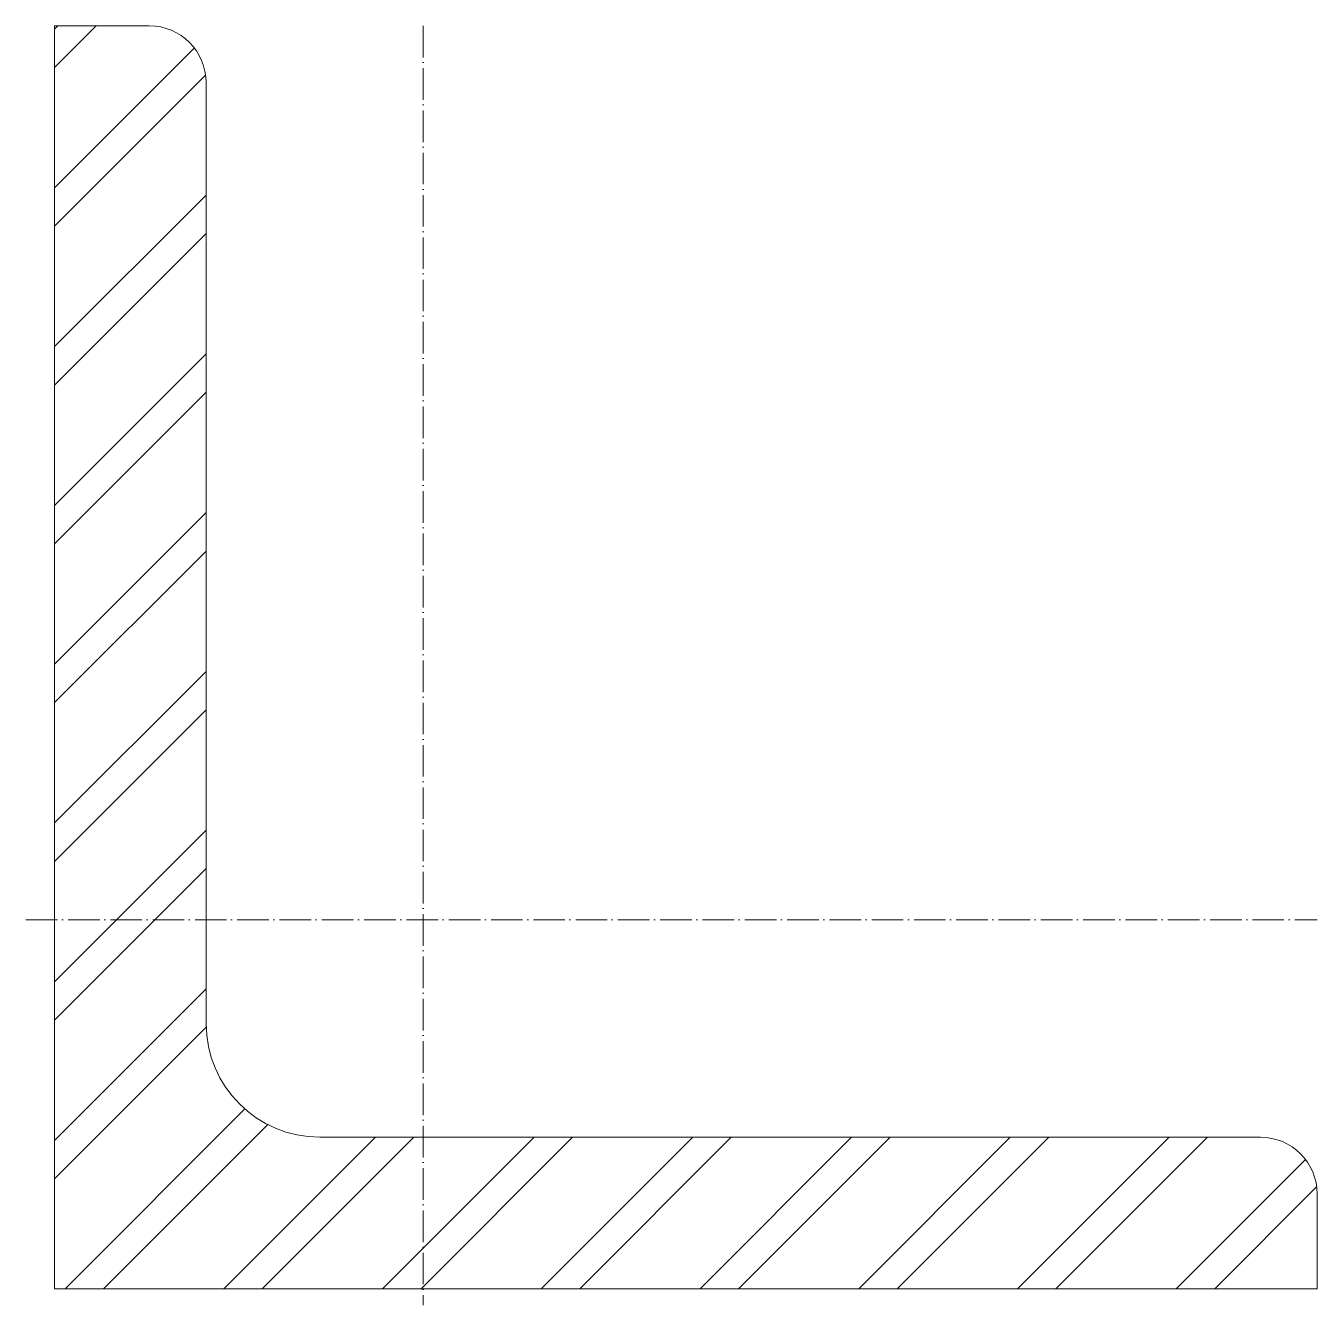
# Model space of a CAD drawing. Header units: metres. Extents: x -5 to 200, y -3 to 200.
import ezdxf

# ---------------------------------------------------------------- set-up
doc = ezdxf.new("R2010")
doc.units = ezdxf.units.M
doc.linetypes.add('MV_hartlijn_staal', pattern=[6.6, 5, -0.8, 0, -0.8])
doc.layers.add('A-DETL-GENF', color=92, linetype='Continuous', lineweight=18)

# ---------------------------------------------------------------- blocks, each defined once
blk = doc.blocks.new('28 Staalprofielen- L-2d - L200_24-3532997-00_0 Basismaterialen')
at = {"layer": 'A-DETL-GENF', "lineweight": 13}
h = blk.add_hatch(dxfattribs=at)
h.set_pattern_fill('FP_220', color=256, style=0, pattern_type=2)
h.set_pattern_definition([(45, (4358.247, -3488.567), (-12.57236, 12.57236), []), (45, (4358.247, -3469.517), (-12.57236, 12.57236), [])])
h.paths.add_polyline_path([(200, 0), (200, 15), (199.69, 17.33), (198.79, 19.5), (197.36, 21.36), (195.5, 22.79), (193.33, 23.69), (191, 24), (42, 24), (37.34, 24.61), (33, 26.41), (29.27, 29.27), (26.41, 33), (24.61, 37.34), (24, 42), (24, 191), (23.69, 193.33), (22.79, 195.5), (21.36, 197.36), (19.5, 198.79), (17.33, 199.69), (15, 200), (0, 200), (0, 0)])
at = {"layer": 'A-DETL-GENF'}
for p, q in [((15, 200), (0, 200)), ((0, 200), (0, 0)), ((24, 42), (24, 191)), ((191, 24), (42, 24)), ((200, 0), (200, 15)), ((0, 0), (200, 0))]:
    blk.add_line(p, q, dxfattribs=at)
at = {"layer": 'A-DETL-GENF', "linetype": 'MV_hartlijn_staal', "lineweight": 13}
for p, q in [((58.4, 200), (58.4, -2.6)), ((-4.56, 58.4), (200, 58.4))]:
    blk.add_line(p, q, dxfattribs=at)
at = {"layer": 'A-DETL-GENF'}
for centre, radius, start, end in [((15, 191), 9, 360, 90), ((42, 42), 18, 180, 270), ((191, 15), 9, 360, 90)]:
    blk.add_arc(centre, radius, start, end, dxfattribs=at)

msp = doc.modelspace()

# ---------------------------------------------------------------- block references
msp.add_blockref('28 Staalprofielen- L-2d - L200_24-3532997-00_0 Basismaterialen', (0, 0))

doc.saveas('drawing.dxf')
